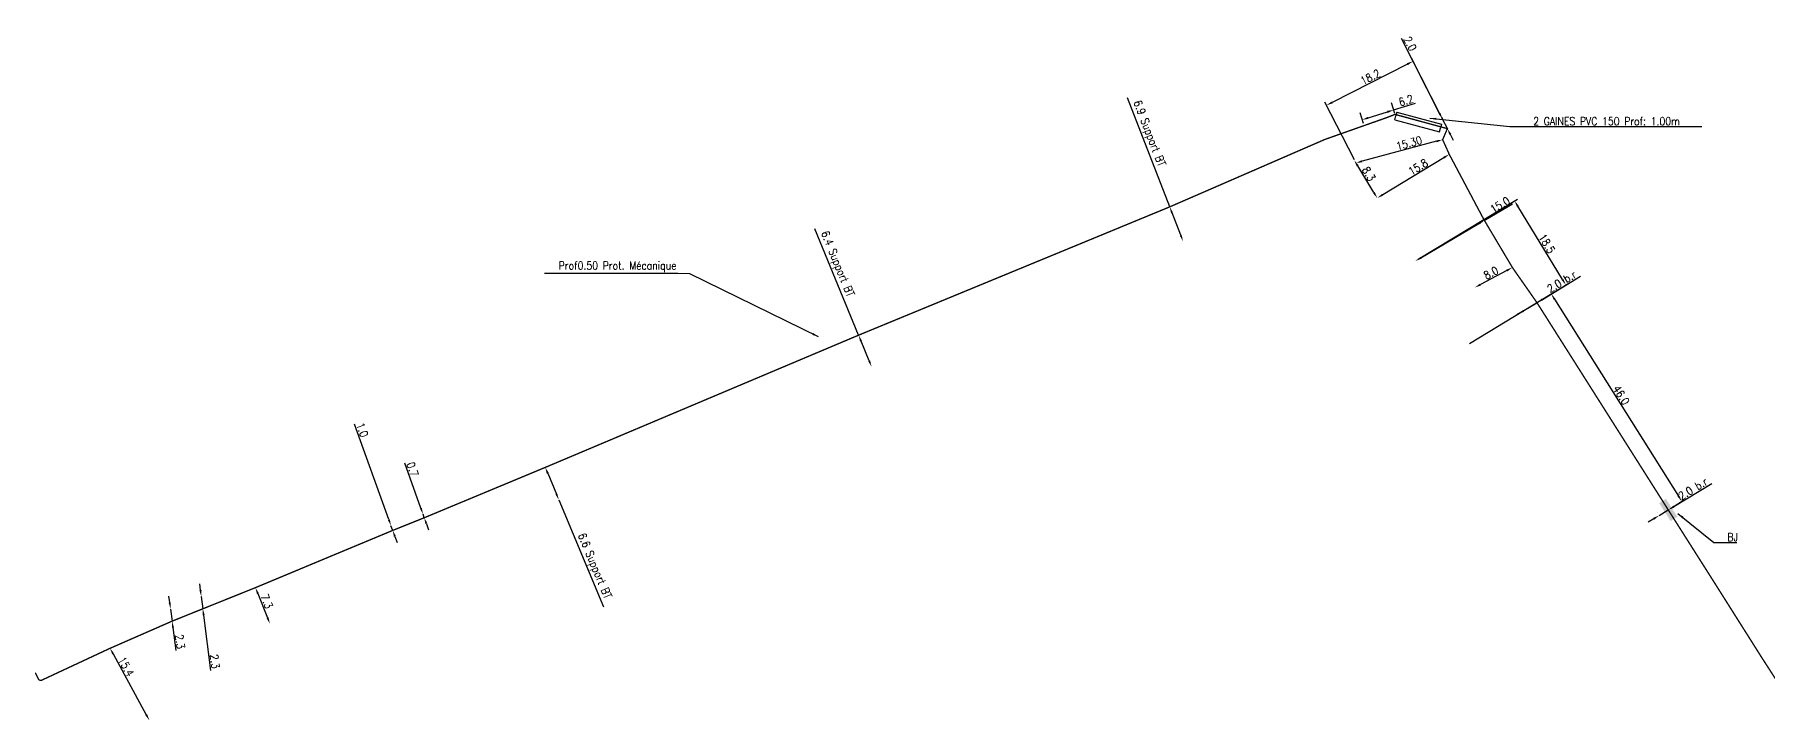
# Model space of a CAD drawing. Header units: millimetres. Extents: x 168000 to 168978, y 138000 to 138802.
# Drawn here: x 168407.8 to 168732.5, y 138371.1 to 138499.7 of the extents above; entities that cross this region are included whole.
import ezdxf
from ezdxf.enums import TextEntityAlignment as Align

# ---------------------------------------------------------------- set-up
doc = ezdxf.new("R2010")
doc.units = ezdxf.units.MM
doc.header["$PDMODE"] = 34
doc.layers.get('0').update_dxf_attribs({"linetype": 'CONTINUOUS'})
doc.layers.get('DEFPOINTS').update_dxf_attribs({"linetype": 'CONTINUOUS'})
doc.layers.add('M_120', color=5, linetype='M_ST_13')
doc.layers.add('M_300', color=7, linetype='CONTINUOUS')
doc.styles.add('M_ROMANS', font='ROMANS.shx', dxfattribs={"width": 0.75})
doc.styles.get("Standard").update_dxf_attribs({"font": 'romans.shx', "width": 0.85})
doc.linetypes.add('M_ST_13', pattern='A,5,-0.3,["oo",Standard,S=1.5,R=0,X=0,Y=-0.5],-3', length=8.3)
doc.dimstyles.get("Standard").update_dxf_attribs({"dimtxt": 1.5, "dimasz": 1.2, "dimexe": 0.625, "dimexo": 0.625, "dimgap": 0.25, "dimtad": 1, "dimdec": 1, "dimzin": 0, "dimdsep": 46, "dimtxsty": 'Standard', "dimcen": -0.5, "dimadec": 0, "dimazin": 0, "dimtfac": 1, "dimtdec": 1, "dimtmove": 0, "dimatfit": 3, "dimfxl": 1, "dimtolj": 1, "dimtzin": 0, "dimarcsym": 0})

# ---------------------------------------------------------------- blocks, each defined once
blk = doc.blocks.new('*D1')
at = {"layer": 'DEFPOINTS', "color": 0, "linetype": 'Continuous'}
for p in [(168684.75, 138455.99), (168677.7, 138452.22), (168677.7, 138452.22)]:
    blk.add_point(p, dxfattribs=at)
at = {"layer": 'M_120', "color": 0, "linetype": 'Continuous', "lineweight": -2}
blk.add_line((168683.7, 138455.43), (168678.76, 138452.79), dxfattribs=at)
at = {"layer": 'M_120', "color": 0, "linetype": 'Continuous'}
for points in [[(168683.6, 138455.6), (168683.79, 138455.25), (168684.75, 138455.99)], [(168678.66, 138452.96), (168678.85, 138452.61), (168677.7, 138452.22)]]:
    blk.add_solid(points, dxfattribs=at)
at = {"layer": 'M_120', "color": 0, "linetype": 'Continuous', "insert": (168680.75, 138454.99), "char_height": 1.5, "attachment_point": 5, "rotation": 28.1009}
blk.add_mtext('\\A1;8.0', dxfattribs=at)
blk = doc.blocks.new('*D2')
at = {"layer": 'DEFPOINTS', "color": 0, "linetype": 'Continuous'}
for p in [(168689.36, 138449.39), (168687.65, 138448.35), (168687.65, 138448.35)]:
    blk.add_point(p, dxfattribs=at)
at = {"layer": 'M_120', "color": 0, "linetype": 'Continuous', "lineweight": -2}
for p, q in [((168690.38, 138450.01), (168697.53, 138454.35)), ((168687.65, 138448.35), (168689.36, 138449.39)), ((168686.62, 138447.73), (168685.59, 138447.11))]:
    blk.add_line(p, q, dxfattribs=at)
at = {"layer": 'M_120', "color": 0, "linetype": 'Continuous'}
for points in [[(168690.28, 138450.18), (168690.49, 138449.84), (168689.36, 138449.39)], [(168686.52, 138447.9), (168686.72, 138447.56), (168687.65, 138448.35)]]:
    blk.add_solid(points, dxfattribs=at)
at = {"layer": 'M_120', "color": 0, "linetype": 'Continuous', "insert": (168693.97, 138453.36), "char_height": 1.5, "attachment_point": 5, "rotation": 31.2394}
blk.add_mtext('\\A1;2.0 b.r', dxfattribs=at)
blk = doc.blocks.new('M_300_03')
at = {"color": 0, "linetype": 'Continuous'}
blk.add_solid([(-2, 0.75), (-2, -0.75), (2, 0.75), (2, -0.75)], dxfattribs=at)
at = {"color": 0, "linetype": 'Continuous', "style": 'M_ROMANS', "width": 0.75, "flags": 3}
for tag, p in [('DEF_LEG', (0, -10)), ('DEF_COUP', (0, -12.5)), ('DEF_TYPE', (0, -15))]:
    blk.add_attdef(tag, text='', height=1.2, dxfattribs=at).set_placement(p, align=Align.MIDDLE)
blk = doc.blocks.new('*D3')
at = {"layer": 'DEFPOINTS', "color": 0, "linetype": 'Continuous'}
for p in [(168713.97, 138410.52), (168712.26, 138409.48), (168712.26, 138409.48)]:
    blk.add_point(p, dxfattribs=at)
at = {"layer": 'M_120', "color": 0, "linetype": 'Continuous', "lineweight": -2}
for p, q in [((168715, 138411.14), (168722.14, 138415.48)), ((168711.94, 138410.02), (168711.94, 138410.02)), ((168712.26, 138409.48), (168713.97, 138410.52)), ((168713.65, 138411.05), (168713.65, 138411.05)), ((168711.24, 138408.86), (168710.21, 138408.24))]:
    blk.add_line(p, q, dxfattribs=at)
at = {"layer": 'M_120', "color": 0, "linetype": 'Continuous'}
for points in [[(168714.89, 138411.31), (168715.1, 138410.97), (168713.97, 138410.52)], [(168711.13, 138409.03), (168711.34, 138408.69), (168712.26, 138409.48)]]:
    blk.add_solid(points, dxfattribs=at)
at = {"layer": 'M_120', "color": 0, "linetype": 'Continuous', "insert": (168718.58, 138414.49), "char_height": 1.5, "attachment_point": 5, "rotation": 31.2394}
blk.add_mtext('\\A1;2.0 b.r', dxfattribs=at)
blk = doc.blocks.new('*D57')
at = {"layer": 'DEFPOINTS', "color": 0, "linetype": 'Continuous'}
for p in [(168620.51, 138467.36), (168623.01, 138460.93), (168623.01, 138460.93)]:
    blk.add_point(p, dxfattribs=at)
at = {"layer": 'M_120', "color": 0, "linetype": 'Continuous', "lineweight": -2}
for p, q in [((168620.51, 138467.36), (168612.6, 138487.8)), ((168622.57, 138462.05), (168620.95, 138466.25))]:
    blk.add_line(p, q, dxfattribs=at)
at = {"layer": 'M_120', "color": 0, "linetype": 'Continuous'}
for points in [[(168621.13, 138466.32), (168620.76, 138466.17), (168620.51, 138467.36)], [(168622.76, 138462.12), (168622.39, 138461.98), (168623.01, 138460.93)]]:
    blk.add_solid(points, dxfattribs=at)
at = {"layer": 'M_120', "color": 0, "linetype": 'Continuous', "insert": (168616.54, 138481.08), "char_height": 1.5, "attachment_point": 5, "rotation": 291.1755}
blk.add_mtext('\\A1;6.9 Support BT', dxfattribs=at)
blk = doc.blocks.new('*D74')
at = {"layer": 'DEFPOINTS', "color": 0, "linetype": 'Continuous'}
for p in [(168421.89, 138384.57), (168429.26, 138371.05), (168429.26, 138371.05)]:
    blk.add_point(p, dxfattribs=at)
at = {"layer": 'M_120', "color": 0, "linetype": 'Continuous', "lineweight": -2}
blk.add_line((168422.46, 138383.52), (168428.68, 138372.11), dxfattribs=at)
at = {"layer": 'M_120', "color": 0, "linetype": 'Continuous'}
for points in [[(168422.64, 138383.62), (168422.29, 138383.43), (168421.89, 138384.57)], [(168428.86, 138372.2), (168428.51, 138372.01), (168429.26, 138371.05)]]:
    blk.add_solid(points, dxfattribs=at)
at = {"layer": 'M_120', "color": 0, "linetype": 'Continuous', "insert": (168424.9, 138381.13), "char_height": 1.5, "attachment_point": 5, "rotation": 298.6024}
blk.add_mtext('\\A1;15.4', dxfattribs=at)
blk = doc.blocks.new('*D75')
at = {"layer": 'DEFPOINTS', "color": 0, "linetype": 'Continuous'}
for p in [(168433.23, 138391.94), (168433.23, 138391.94), (168433.52, 138389.66)]:
    blk.add_point(p, dxfattribs=at)
at = {"layer": 'M_120', "color": 0, "linetype": 'Continuous', "lineweight": -2}
for p, q in [((168433.08, 138393.13), (168432.93, 138394.32)), ((168433.23, 138391.94), (168433.52, 138389.66)), ((168433.67, 138388.47), (168434.22, 138384.13))]:
    blk.add_line(p, q, dxfattribs=at)
at = {"layer": 'M_120', "color": 0, "linetype": 'Continuous'}
for points in [[(168433.28, 138393.16), (168432.88, 138393.11), (168433.23, 138391.94)], [(168433.87, 138388.49), (168433.47, 138388.44), (168433.52, 138389.66)]]:
    blk.add_solid(points, dxfattribs=at)
at = {"layer": 'M_120', "color": 0, "linetype": 'Continuous', "insert": (168435.01, 138385.83), "char_height": 1.5, "attachment_point": 5, "rotation": 277.2278}
blk.add_mtext('\\A1;2.3', dxfattribs=at)
blk = doc.blocks.new('*D76')
at = {"layer": 'DEFPOINTS', "color": 0, "linetype": 'Continuous'}
for p in [(168438.99, 138394.26), (168438.99, 138394.26), (168439.28, 138391.98)]:
    blk.add_point(p, dxfattribs=at)
at = {"layer": 'M_120', "color": 0, "linetype": 'Continuous', "lineweight": -2}
for p, q in [((168438.84, 138395.45), (168438.69, 138396.64)), ((168438.99, 138394.26), (168439.28, 138391.98)), ((168439.43, 138390.79), (168440.74, 138380.41))]:
    blk.add_line(p, q, dxfattribs=at)
at = {"layer": 'M_120', "color": 0, "linetype": 'Continuous'}
for points in [[(168439.04, 138395.48), (168438.64, 138395.43), (168438.99, 138394.26)], [(168439.63, 138390.82), (168439.23, 138390.77), (168439.28, 138391.98)]]:
    blk.add_solid(points, dxfattribs=at)
at = {"layer": 'M_120', "color": 0, "linetype": 'Continuous', "insert": (168441.54, 138382.11), "char_height": 1.5, "attachment_point": 5, "rotation": 277.2278}
blk.add_mtext('\\A1;2.3', dxfattribs=at)
blk = doc.blocks.new('*D77')
at = {"layer": 'DEFPOINTS', "color": 0, "linetype": 'Continuous'}
for p in [(168449.15, 138395.95), (168451.86, 138389.17), (168451.86, 138389.17)]:
    blk.add_point(p, dxfattribs=at)
at = {"layer": 'M_120', "color": 0, "linetype": 'Continuous', "lineweight": -2}
blk.add_line((168449.6, 138394.84), (168451.42, 138390.29), dxfattribs=at)
at = {"layer": 'M_120', "color": 0, "linetype": 'Continuous'}
for points in [[(168449.78, 138394.91), (168449.41, 138394.76), (168449.15, 138395.95)], [(168451.6, 138390.36), (168451.23, 138390.21), (168451.86, 138389.17)]]:
    blk.add_solid(points, dxfattribs=at)
at = {"layer": 'M_120', "color": 0, "linetype": 'Continuous', "insert": (168451.26, 138393.38), "char_height": 1.5, "attachment_point": 5, "rotation": 291.7942}
blk.add_mtext('\\A1;7.3', dxfattribs=at)
blk = doc.blocks.new('*D78')
at = {"layer": 'DEFPOINTS', "color": 0, "linetype": 'Continuous'}
for p in [(168474.55, 138407.57), (168474.55, 138407.57), (168474.87, 138406.68)]:
    blk.add_point(p, dxfattribs=at)
at = {"layer": 'M_120', "color": 0, "linetype": 'Continuous', "lineweight": -2}
for p, q in [((168474.15, 138408.7), (168467.72, 138426.61)), ((168474.87, 138406.68), (168474.55, 138407.57)), ((168475.28, 138405.55), (168475.68, 138404.42))]:
    blk.add_line(p, q, dxfattribs=at)
at = {"layer": 'M_120', "color": 0, "linetype": 'Continuous'}
for points in [[(168474.33, 138408.77), (168473.96, 138408.63), (168474.55, 138407.57)], [(168475.47, 138405.62), (168475.09, 138405.48), (168474.87, 138406.68)]]:
    blk.add_solid(points, dxfattribs=at)
at = {"layer": 'M_120', "color": 0, "linetype": 'Continuous', "insert": (168469.17, 138425.54), "char_height": 1.5, "attachment_point": 5, "rotation": 289.7287}
blk.add_mtext('\\A1;1.0', dxfattribs=at)
blk = doc.blocks.new('*D79')
at = {"layer": 'DEFPOINTS', "color": 0, "linetype": 'Continuous'}
for p in [(168480.55, 138409.72), (168480.55, 138409.72), (168480.79, 138409.06)]:
    blk.add_point(p, dxfattribs=at)
at = {"layer": 'M_120', "color": 0, "linetype": 'Continuous', "lineweight": -2}
for p, q in [((168480.15, 138410.85), (168477.12, 138419.3)), ((168480.79, 138409.06), (168480.55, 138409.72)), ((168481.19, 138407.94), (168481.6, 138406.81))]:
    blk.add_line(p, q, dxfattribs=at)
at = {"layer": 'M_120', "color": 0, "linetype": 'Continuous'}
for points in [[(168480.33, 138410.92), (168479.96, 138410.79), (168480.55, 138409.72)], [(168481.38, 138408), (168481, 138407.87), (168480.79, 138409.06)]]:
    blk.add_solid(points, dxfattribs=at)
at = {"layer": 'M_120', "color": 0, "linetype": 'Continuous', "insert": (168478.59, 138418.14), "char_height": 1.5, "attachment_point": 5, "rotation": 289.7287}
blk.add_mtext('\\A1;0.7', dxfattribs=at)
blk = doc.blocks.new('*D80')
at = {"layer": 'DEFPOINTS', "color": 0, "linetype": 'Continuous'}
for p in [(168503.47, 138418.5), (168506.01, 138412.41), (168506.01, 138412.41)]:
    blk.add_point(p, dxfattribs=at)
at = {"layer": 'M_120', "color": 0, "linetype": 'Continuous', "lineweight": -2}
for p, q in [((168503.94, 138417.39), (168505.55, 138413.51)), ((168506.01, 138412.41), (168514.36, 138392.37))]:
    blk.add_line(p, q, dxfattribs=at)
at = {"layer": 'M_120', "color": 0, "linetype": 'Continuous'}
for points in [[(168504.12, 138417.47), (168503.75, 138417.31), (168503.47, 138418.5)], [(168505.73, 138413.59), (168505.37, 138413.44), (168506.01, 138412.41)]]:
    blk.add_solid(points, dxfattribs=at)
at = {"layer": 'M_120', "color": 0, "linetype": 'Continuous', "insert": (168512.56, 138399.95), "char_height": 1.5, "attachment_point": 5, "rotation": 292.611}
blk.add_mtext('\\A1;6.6 Support BT', dxfattribs=at)
blk = doc.blocks.new('*D81')
at = {"layer": 'DEFPOINTS', "color": 0, "linetype": 'Continuous'}
for p in [(168562.2, 138443.3), (168564.63, 138437.38), (168564.63, 138437.38)]:
    blk.add_point(p, dxfattribs=at)
at = {"layer": 'M_120', "color": 0, "linetype": 'Continuous', "lineweight": -2}
for p, q in [((168562.2, 138443.3), (168554.01, 138463.24)), ((168564.18, 138438.49), (168562.66, 138442.19))]:
    blk.add_line(p, q, dxfattribs=at)
at = {"layer": 'M_120', "color": 0, "linetype": 'Continuous'}
for points in [[(168562.84, 138442.26), (168562.47, 138442.11), (168562.2, 138443.3)], [(168564.36, 138438.56), (168563.99, 138438.41), (168564.63, 138437.38)]]:
    blk.add_solid(points, dxfattribs=at)
at = {"layer": 'M_120', "color": 0, "linetype": 'Continuous', "insert": (168558.09, 138456.6), "char_height": 1.5, "attachment_point": 5, "rotation": 292.3223}
blk.add_mtext('\\A1;6.4 Support BT', dxfattribs=at)
blk = doc.blocks.new('*D82')
at = {"layer": 'DEFPOINTS', "color": 0, "linetype": 'Continuous'}
for p in [(168685.14, 138468.51), (168666.57, 138457.21), (168676.19, 138441.41)]:
    blk.add_point(p, dxfattribs=at)
at = {"layer": 'M_120', "color": 0, "linetype": 'Continuous', "lineweight": -2}
for p, q in [((168667.11, 138457.53), (168685.68, 138468.84)), ((168694.14, 138453.74), (168685.77, 138467.49)), ((168676.73, 138441.73), (168695.3, 138453.04))]:
    blk.add_line(p, q, dxfattribs=at)
at = {"layer": 'M_120', "color": 0, "linetype": 'Continuous'}
for points in [[(168685.94, 138467.59), (168685.6, 138467.39), (168685.14, 138468.51)], [(168694.31, 138453.84), (168693.97, 138453.64), (168694.77, 138452.72)]]:
    blk.add_solid(points, dxfattribs=at)
at = {"layer": 'M_120', "color": 0, "linetype": 'Continuous', "insert": (168691.21, 138460.47), "char_height": 1.5, "attachment_point": 5, "rotation": 301.3403}
blk.add_mtext('\\A1;18.5', dxfattribs=at)
blk = doc.blocks.new('*D83')
at = {"layer": 'DEFPOINTS', "color": 0, "linetype": 'Continuous'}
for p in [(168671.65, 138483.82), (168671.65, 138483.82), (168672.56, 138482.04)]:
    blk.add_point(p, dxfattribs=at)
at = {"layer": 'M_120', "color": 0, "linetype": 'Continuous', "lineweight": -2}
for p, q in [((168671.1, 138484.89), (168663.97, 138498.92)), ((168672.56, 138482.04), (168671.65, 138483.82)), ((168673.1, 138480.97), (168673.64, 138479.9))]:
    blk.add_line(p, q, dxfattribs=at)
at = {"layer": 'M_120', "color": 0, "linetype": 'Continuous'}
for points in [[(168671.28, 138484.98), (168670.93, 138484.8), (168671.65, 138483.82)], [(168673.28, 138481.06), (168672.92, 138480.88), (168672.56, 138482.04)]]:
    blk.add_solid(points, dxfattribs=at)
at = {"layer": 'M_120', "color": 0, "linetype": 'Continuous', "insert": (168665.58, 138497.96), "char_height": 1.5, "attachment_point": 5, "rotation": 296.9705}
blk.add_mtext('\\A1;2.0', dxfattribs=at)
blk = doc.blocks.new('*D84')
at = {"layer": 'DEFPOINTS', "color": 0, "linetype": 'Continuous'}
for p in [(168649.91, 138486.42), (168671.63, 138483.86), (168655.41, 138475.61)]:
    blk.add_point(p, dxfattribs=at)
at = {"layer": 'M_120', "color": 0, "linetype": 'Continuous', "lineweight": -2}
for p, q in [((168665.06, 138494.13), (168650.98, 138486.96)), ((168671.35, 138484.42), (168665.84, 138495.23)), ((168655.13, 138476.16), (168649.62, 138486.98))]:
    blk.add_line(p, q, dxfattribs=at)
at = {"layer": 'M_120', "color": 0, "linetype": 'Continuous'}
for points in [[(168664.97, 138494.31), (168665.15, 138493.95), (168666.13, 138494.67)], [(168650.89, 138487.14), (168651.07, 138486.78), (168649.91, 138486.42)]]:
    blk.add_solid(points, dxfattribs=at)
at = {"layer": 'M_120', "color": 0, "linetype": 'Continuous', "insert": (168658.12, 138491.72), "char_height": 1.5, "attachment_point": 5, "rotation": 26.9705}
blk.add_mtext('\\A1;18.2', dxfattribs=at)
blk = doc.blocks.new('*D85')
at = {"layer": 'DEFPOINTS', "color": 0, "linetype": 'Continuous'}
for p in [(168671.68, 138479.97), (168655.41, 138475.61), (168655.41, 138475.61)]:
    blk.add_point(p, dxfattribs=at)
at = {"layer": 'M_120', "color": 0, "linetype": 'Continuous', "lineweight": -2}
blk.add_line((168670.52, 138479.66), (168656.57, 138475.92), dxfattribs=at)
at = {"layer": 'M_120', "color": 0, "linetype": 'Continuous'}
for points in [[(168670.47, 138479.85), (168670.57, 138479.47), (168671.68, 138479.97)], [(168656.52, 138476.11), (168656.62, 138475.72), (168655.41, 138475.61)]]:
    blk.add_solid(points, dxfattribs=at)
at = {"layer": 'M_120', "color": 0, "linetype": 'Continuous', "insert": (168665.38, 138479.32), "char_height": 1.5, "attachment_point": 5, "rotation": 15.0211}
blk.add_mtext('\\A1;15.30', dxfattribs=at)
blk = doc.blocks.new('*D86')
at = {"layer": 'DEFPOINTS', "color": 0, "linetype": 'Continuous'}
for p in [(168672.92, 138477.21), (168659.41, 138469.01), (168659.41, 138469.01)]:
    blk.add_point(p, dxfattribs=at)
at = {"layer": 'M_120', "color": 0, "linetype": 'Continuous', "lineweight": -2}
blk.add_line((168671.89, 138476.59), (168660.44, 138469.64), dxfattribs=at)
at = {"layer": 'M_120', "color": 0, "linetype": 'Continuous'}
for points in [[(168671.79, 138476.76), (168672, 138476.42), (168672.92, 138477.21)], [(168660.33, 138469.81), (168660.54, 138469.47), (168659.41, 138469.01)]]:
    blk.add_solid(points, dxfattribs=at)
at = {"layer": 'M_120', "color": 0, "linetype": 'Continuous', "insert": (168667.08, 138474.83), "char_height": 1.5, "attachment_point": 5, "rotation": 31.245}
blk.add_mtext('\\A1;15.8', dxfattribs=at)
blk = doc.blocks.new('*D87')
at = {"layer": 'DEFPOINTS', "color": 0, "linetype": 'Continuous'}
for p in [(168679.49, 138464.83), (168666.57, 138457.21), (168666.57, 138457.21)]:
    blk.add_point(p, dxfattribs=at)
at = {"layer": 'M_120', "color": 0, "linetype": 'Continuous', "lineweight": -2}
for p, q in [((168679.49, 138464.83), (168684.75, 138467.93)), ((168667.61, 138457.82), (168678.46, 138464.22))]:
    blk.add_line(p, q, dxfattribs=at)
at = {"layer": 'M_120', "color": 0, "linetype": 'Continuous'}
for points in [[(168678.36, 138464.39), (168678.56, 138464.05), (168679.49, 138464.83)], [(168667.51, 138457.99), (168667.71, 138457.64), (168666.57, 138457.21)]]:
    blk.add_solid(points, dxfattribs=at)
at = {"layer": 'M_120', "color": 0, "linetype": 'Continuous', "insert": (168682.43, 138467.73), "char_height": 1.5, "attachment_point": 5, "rotation": 30.5575}
blk.add_mtext('\\A1;15.0', dxfattribs=at)
blk = doc.blocks.new('*D95')
at = {"color": 0, "linetype": 'ByBlock'}
for p, q in [((168690.01, 138449.79), (168692.54, 138451.39)), ((168692.65, 138450.04), (168715.87, 138413.13)), ((168714.5, 138410.85), (168717.04, 138412.45))]:
    blk.add_line(p, q, dxfattribs=at)
for points in [[(168692.82, 138450.14), (168692.49, 138449.93), (168692.02, 138451.05)], [(168716.04, 138413.24), (168715.7, 138413.02), (168716.51, 138412.12)]]:
    blk.add_solid(points, dxfattribs=at)
at = {"layer": 'DEFPOINTS', "color": 0, "linetype": 'ByBlock'}
for p in [(168689.48, 138449.46), (168713.97, 138410.52), (168716.51, 138412.12)]:
    blk.add_point(p, dxfattribs=at)
at = {"color": 0, "linetype": 'ByBlock', "insert": (168705.15, 138432.06), "char_height": 1.5, "attachment_point": 5, "rotation": 302.1701}
blk.add_mtext('\\A1;46.0', dxfattribs=at)
blk = doc.blocks.new('*D96')
at = {"color": 0, "linetype": 'ByBlock'}
for p, q in [((168656.13, 138485.07), (168656.75, 138483.09)), ((168657.71, 138484.05), (168661.34, 138485.18)), ((168662.05, 138486.93), (168662.67, 138484.95)), ((168662.48, 138485.54), (168666.6, 138486.83))]:
    blk.add_line(p, q, dxfattribs=at)
for points in [[(168661.28, 138485.37), (168661.4, 138484.99), (168662.48, 138485.54)], [(168657.65, 138484.24), (168657.77, 138483.86), (168656.57, 138483.69)]]:
    blk.add_solid(points, dxfattribs=at)
at = {"layer": 'DEFPOINTS', "color": 0, "linetype": 'ByBlock'}
for p in [(168655.95, 138485.67), (168661.86, 138487.52), (168656.57, 138483.69)]:
    blk.add_point(p, dxfattribs=at)
at = {"color": 0, "linetype": 'ByBlock', "insert": (168664.81, 138487.32), "char_height": 1.5, "attachment_point": 5, "rotation": 17.3993}
blk.add_mtext('\\A1;6.2', dxfattribs=at)
blk = doc.blocks.new('*D97')
at = {"color": 0, "linetype": 'ByBlock'}
blk.add_line((168658.79, 138470.04), (168655.75, 138475.05), dxfattribs=at)
for points in [[(168655.92, 138475.16), (168655.57, 138474.95), (168655.12, 138476.08)], [(168658.96, 138470.14), (168658.62, 138469.94), (168659.41, 138469.01)]]:
    blk.add_solid(points, dxfattribs=at)
at = {"layer": 'DEFPOINTS', "color": 0, "linetype": 'ByBlock'}
for p in [(168655.12, 138476.08), (168655.12, 138476.08), (168659.41, 138469.01)]:
    blk.add_point(p, dxfattribs=at)
at = {"color": 0, "linetype": 'ByBlock', "insert": (168657.83, 138473.54), "char_height": 1.5, "attachment_point": 5, "rotation": 301.245}
blk.add_mtext('\\A1;8.3', dxfattribs=at)

msp = doc.modelspace()

# ---------------------------------------------------------------- linework, layer by layer
at = {"layer": 'M_120', "color": 7, "linetype": 'CONTINUOUS'}
for p, q in [((168662.71, 138483.68), (168662.9, 138484.41)), ((168663.1, 138485.13), (168662.9, 138484.41)), ((168663.1, 138485.13), (168671.46, 138482.86)), ((168662.71, 138483.68), (168671.06, 138481.41)), ((168671.06, 138481.41), (168671.26, 138482.14)), ((168671.46, 138482.86), (168671.26, 138482.14))]:
    msp.add_line(p, q, dxfattribs=at)
at = {"layer": 'M_120', "linetype": 'Continuous'}
msp.add_line((168671.49, 138484.14), (168671.65, 138483.82), dxfattribs=at)
at = {"layer": 'M_120'}
msp.add_lwpolyline([(168407.88, 138380.01, 0.25, 0.25, 0), (168408.44, 138378.84, 0.25, 0.25, 0.411604), (168409.1, 138378.6, 0.25, 0.25, 0), (168421.89, 138384.57, 0.25, 0.25, 0), (168433.52, 138389.66, 0.25, 0.25, 0), (168439.28, 138391.98, 0.25, 0.25, 0), (168449.15, 138395.95, 0.25, 0.25, 0), (168474.87, 138406.68, 0.25, 0.25, 0), (168480.79, 138409.06, 0.25, 0.25, 0), (168503.47, 138418.5, 0.25, 0.25, 0), (168562.2, 138443.3, 0.25, 0.25, 0), (168605.54, 138461.18, 0.25, 0.25, 0), (168620.51, 138467.36, 0.25, 0.25, 0), (168649.57, 138480, 0.25, 0.25, 0), (168661.21, 138484.11, 0.25, 0.25, 0), (168662.74, 138484.71, 0.25, 0.25, 0), (168672.56, 138482.04, 0.25, 0.25, 0), (168671.68, 138479.97, 0.25, 0.25, 0), (168672.92, 138477.21, 0.25, 0.25, 0), (168679.4, 138464.99, 0.25, 0.25, 0), (168684.75, 138455.99, 0.25, 0.25, 0), (168689.36, 138449.39, 0.25, 0.25, 0), (168713.97, 138410.52, 0.25, 0.25, 0), (168722.36, 138397.29, 0.25, 0.25, 0), (168731.44, 138382.91, 0.25, 0.25, 0), (168738.96, 138371.26, 0.25, 0.25, 0)], format="xyseb", dxfattribs=at)

# ---------------------------------------------------------------- block references
at = {"layer": 'M_300', "rotation": 302.3749849407866}
msp.add_blockref('M_300_03', (168713.97, 138410.52), dxfattribs=at)

# ---------------------------------------------------------------- texts
at = {"layer": 'M_120', "char_height": 1.5}
for s, insert, attachment_point in [('\\A1;2 GAINES PVC 150 Prof: 1.00m', (168688.66, 138483.43), 4), ('\\A1;Prof0.50 Prot. Mécanique', (168528.06, 138456.1), 6), ('\\A1;BJ', (168725.04, 138405.43), 4)]:
    msp.add_mtext(s, dxfattribs=dict(at, insert=insert, attachment_point=attachment_point))

# ---------------------------------------------------------------- dimensions: what is measured, and where the dimension line sits
at = {"layer": 'M_120', "linetype": 'Continuous'}
for base, p1, p2, angle, picture, middle in [((168671.65, 138483.82), (168672.56, 138482.04), (168671.65, 138483.82), 116.9705, '*D83', (168664.69, 138497.5)), ((168649.91, 138486.42), (168671.63, 138483.86), (168655.41, 138475.61), 206.9705, '*D84', (168658.57, 138490.83)), ((168659.41, 138469.01), (168672.92, 138477.21), (168659.41, 138469.01), 211.245, '*D86', (168667.59, 138473.98)), ((168666.57, 138457.21), (168679.49, 138464.83), (168666.57, 138457.21), 210.5575, '*D87', (168682.94, 138466.87)), ((168685.14, 138468.51), (168676.19, 138441.41), (168666.57, 138457.21), 121.3403, '*D82', (168690.36, 138459.95)), ((168677.7, 138452.22), (168684.75, 138455.99), (168677.7, 138452.22), 208.1009, '*D1', (168681.22, 138454.1)), ((168474.55, 138407.57), (168474.87, 138406.68), (168474.55, 138407.57), 109.7287, '*D78', (168468.23, 138425.2)), ((168480.55, 138409.72), (168480.79, 138409.06), (168480.55, 138409.72), 109.7287, '*D79', (168477.65, 138417.81)), ((168438.99, 138394.26), (168439.28, 138391.98), (168438.99, 138394.26), 97.2278, '*D76', (168440.55, 138381.99)), ((168433.23, 138391.94), (168433.52, 138389.66), (168433.23, 138391.94), 97.2278, '*D75', (168434.02, 138385.7)), ((168451.86, 138389.17), (168449.15, 138395.95), (168451.86, 138389.17), 291.7942, '*D77', (168450.33, 138393.01)), ((168429.26, 138371.05), (168421.89, 138384.57), (168429.26, 138371.05), 298.6024, '*D74', (168424.03, 138380.65))]:
    dim = msp.add_linear_dim(base=base, p1=p1, p2=p2, angle=angle, dimstyle='Standard', override={"dimscale": 1}, dxfattribs=at)
    dim.commit()
    dim.dimension.update_dxf_attribs({"geometry": picture, "text_midpoint": middle, "dimtype": 161})
for base, p1, p2, angle, text, picture, middle in [((168623.01, 138460.93), (168620.51, 138467.36), (168623.01, 138460.93), 291.1755, '<> Support BT', '*D57', (168615.37, 138480.63)), ((168655.41, 138475.61), (168671.68, 138479.97), (168655.41, 138475.61), 195.0211, '15.30', '*D85', (168665.64, 138478.35)), ((168564.63, 138437.38), (168562.2, 138443.3), (168564.63, 138437.38), 292.3223, '<> Support BT', '*D81', (168556.93, 138456.13)), ((168687.65, 138448.35), (168689.36, 138449.39), (168687.65, 138448.35), 211.2394, '<> b.r', '*D2', (168694.49, 138452.5)), ((168506.01, 138412.41), (168503.47, 138418.5), (168506.01, 138412.41), 292.611, '<> Support BT', '*D80', (168511.4, 138399.47)), ((168712.26, 138409.48), (168713.97, 138410.52), (168712.26, 138409.48), 211.2394, '<> b.r', '*D3', (168719.1, 138413.63))]:
    dim = msp.add_linear_dim(base=base, p1=p1, p2=p2, angle=angle, text=text, dimstyle='Standard', override={"dimscale": 1}, dxfattribs=at)
    dim.commit()
    dim.dimension.update_dxf_attribs({"geometry": picture, "text_midpoint": middle, "dimtype": 161})
for base, p1, p2, angle, picture, middle in [((168656.57, 138483.69), (168661.86, 138487.52), (168655.95, 138485.67), 197.3993, '*D96', (168665.11, 138486.37)), ((168716.51, 138412.12), (168689.48, 138449.46), (168713.97, 138410.52), 302.1701, '*D95', (168704.3, 138431.52))]:
    dim = msp.add_linear_dim(base=base, p1=p1, p2=p2, angle=angle, dimstyle='Standard', dxfattribs=at)
    dim.commit()
    dim.dimension.update_dxf_attribs({"geometry": picture, "text_midpoint": middle, "dimtype": 161})
at = {"layer": 'M_120'}
dim = msp.add_linear_dim(base=(168655.12, 138476.08), p1=(168659.41, 138469.01), p2=(168655.12, 138476.08), angle=121.245, dimstyle='Standard', dxfattribs=at)
dim.commit()
dim.dimension.update_dxf_attribs({"geometry": '*D97', "text_midpoint": (168656.98, 138473.02), "dimtype": 161})

# ---------------------------------------------------------------- leaders
at = {"layer": 'M_120', "linetype": 'Continuous', "annotation_type": 0, "has_hookline": 1}
for points, hookline_direction, text_width in [([(168669.27, 138484), (168684.26, 138482.42), (168688.41, 138482.43)], 0, 31.63), ([(168554.71, 138442.99), (168530.58, 138454.83), (168528.31, 138454.85)], 1, 24.71)]:
    msp.add_leader(points, dimstyle='Standard', dxfattribs=dict(at, hookline_direction=hookline_direction, text_width=text_width))
at = {"layer": 'M_120', "annotation_type": 0, "has_hookline": 1, "hookline_direction": 0, "text_width": 1.76}
msp.add_leader([(168715.76, 138409.85), (168722.53, 138404.41), (168724.79, 138404.43)], dimstyle='Standard', dxfattribs=at)

doc.saveas('drawing.dxf')
